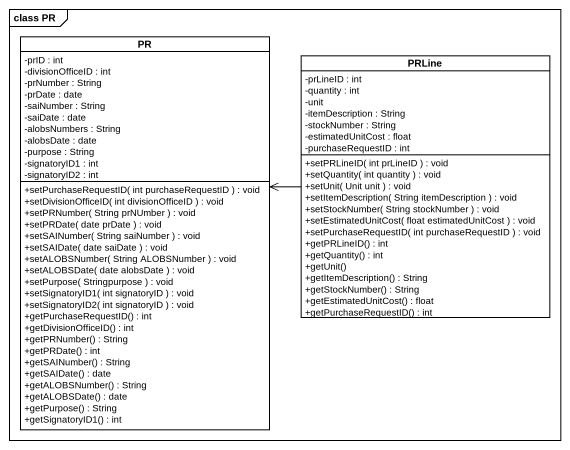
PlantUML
@startuml
mainframe class PR
hide circle
hide empty members
skinparam classAttributeIconSize 0
class PR {
  -prID : int
  -divisionOfficeID : int
  -prNumber : String
  -prDate : date
  -saiNumber : String
  -saiDate : date
  -alobsNumbers : String
  -alobsDate : date
  -purpose : String
  -signatoryID1 : int
  -signatoryID2 : int
  +setPurchaseRequestID( int purchaseRequestID ) : void
  +setDivisionOfficeID( int divisionOfficeID ) : void
  +setPRNumber( String prNUmber ) : void
  +setPRDate( date prDate ) : void
  +setSAINumber( String saiNumber ) : void
  +setSAIDate( date saiDate ) : void
  +setALOBSNumber( String ALOBSNumber ) : void
  +setALOBSDate( date alobsDate ) : void
  +setPurpose( Stringpurpose ) : void
  +setSignatoryID1( int signatoryID ) : void
  +setSignatoryID2( int signatoryID ) : void
  +getPurchaseRequestID() : int
  +getDivisionOfficeID() : int
  +getPRNumber() : String
  +getPRDate() : int
  +getSAINumber() : String
  +getSAIDate() : date
  +getALOBSNumber() : String
  +getALOBSDate() : date
  +getPurpose() : String
  +getSignatoryID1() : int
}
class PRLine {
  -prLineID : int
  -quantity : int
  -unit
  -itemDescription : String
  -stockNumber : String
  -estimatedUnitCost : float
  -purchaseRequestID : int
  +setPRLineID( int prLineID ) : void
  +setQuantity( int quantity ) : void
  +setUnit( Unit unit ) : void
  +setItemDescription( String itemDescription ) : void
  +setStockNumber( String stockNumber ) : void
  +setEstimatedUnitCost( float estimatedUnitCost ) : void
  +setPurchaseRequestID( int purchaseRequestID ) : void
  +getPRLineID() : int
  +getQuantity() : int
  +getUnit()
  +getItemDescription() : String
  +getStockNumber() : String
  +getEstimatedUnitCost() : float
  +getPurchaseRequestID() : int
}
PRLine -left-> PR
@enduml
